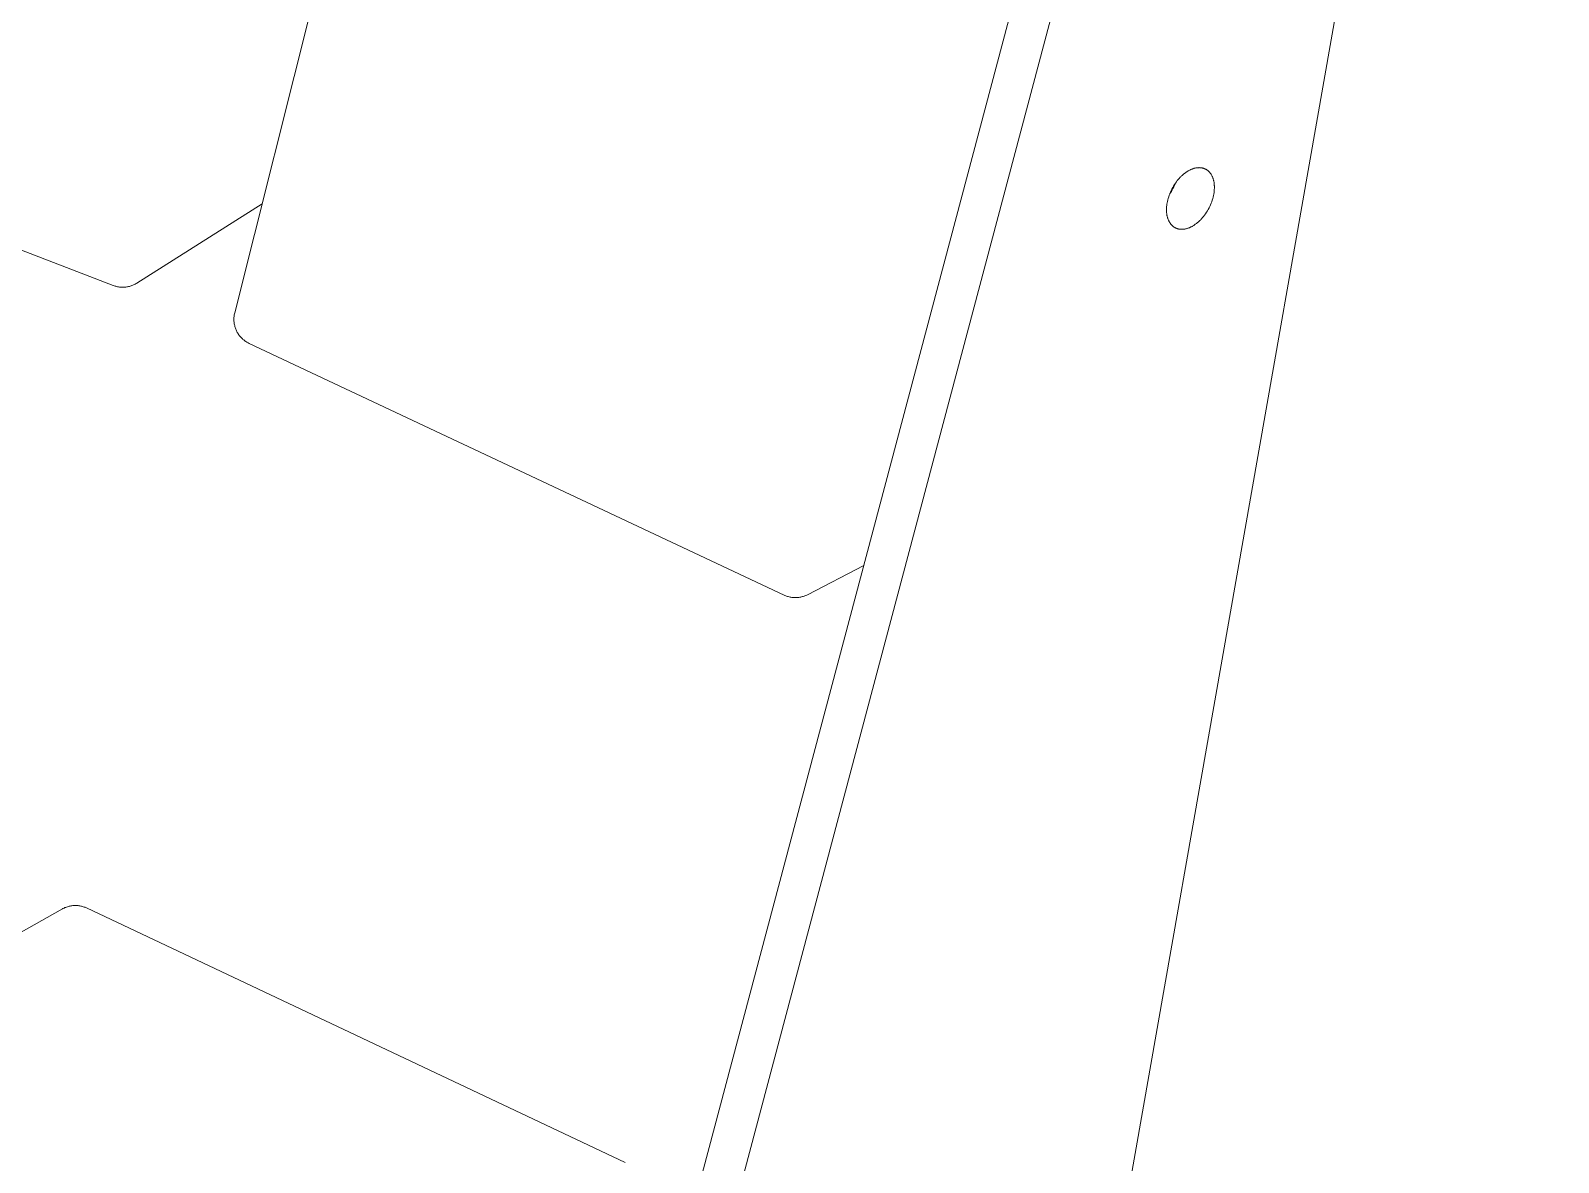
# Model space of a CAD drawing. Header units: millimetres. Extents: x -507 to 4570, y -12 to 3479.
# Drawn here: x 4271.5 to 4443, y 1549.8 to 1676.8 of the extents above; entities that cross this region are included whole.
import ezdxf

# ---------------------------------------------------------------- set-up
doc = ezdxf.new("R2010")
doc.units = ezdxf.units.MM
doc.layers.add('ZANO_R', color=7, linetype='Continuous', lineweight=0)

msp = doc.modelspace()

# ---------------------------------------------------------------- linework, layer by layer
at = {"layer": 'ZANO_R'}
for p, q in [((4294.44, 1645.12), (4345.4, 1847.98)), ((4344.68, 1262.32), (4443.02, 1820.67)), ((4417.53, 1814.23), (4340.6, 1524.75)), ((4421.61, 1812.1), (4344.68, 1522.62)), ((4280.81, 1648.21), (4215.42, 1673.4)), ((4400.24, 1659.97), (4400.36, 1660.12)), ((4400.36, 1660.12), (4400.48, 1660.25)), ((4400.48, 1660.25), (4400.54, 1660.32)), ((4400.54, 1660.32), (4400.6, 1660.38)), ((4400.6, 1660.38), (4400.66, 1660.44)), ((4400.66, 1660.44), (4400.72, 1660.5)), ((4400.72, 1660.5), (4400.79, 1660.56)), ((4400.79, 1660.56), (4400.85, 1660.61)), ((4400.85, 1660.61), (4400.91, 1660.67)), ((4400.91, 1660.67), (4400.97, 1660.72)), ((4400.97, 1660.72), (4401.04, 1660.77)), ((4401.04, 1660.77), (4401.1, 1660.82)), ((4401.1, 1660.82), (4401.16, 1660.86)), ((4401.16, 1660.86), (4401.22, 1660.91)), ((4401.22, 1660.91), (4401.29, 1660.95)), ((4401.29, 1660.95), (4401.35, 1660.99)), ((4401.35, 1660.99), (4401.41, 1661.03)), ((4401.41, 1661.03), (4401.47, 1661.06)), ((4401.47, 1661.06), (4401.53, 1661.1)), ((4401.53, 1661.1), (4401.59, 1661.13)), ((4401.59, 1661.13), (4401.65, 1661.16)), ((4401.65, 1661.16), (4401.71, 1661.19)), ((4401.71, 1661.19), (4401.77, 1661.22)), ((4401.77, 1661.22), (4401.83, 1661.24)), ((4401.83, 1661.24), (4401.89, 1661.27)), ((4401.89, 1661.27), (4401.95, 1661.29)), ((4401.95, 1661.29), (4402.02, 1661.31)), ((4402.02, 1661.31), (4402.08, 1661.33)), ((4402.08, 1661.33), (4402.14, 1661.35)), ((4402.14, 1661.35), (4402.2, 1661.36)), ((4402.2, 1661.36), (4402.26, 1661.38)), ((4402.26, 1661.38), (4402.33, 1661.39)), ((4402.33, 1661.39), (4402.39, 1661.4)), ((4402.39, 1661.4), (4402.45, 1661.41)), ((4402.45, 1661.41), (4402.52, 1661.42)), ((4402.52, 1661.42), (4402.58, 1661.42)), ((4402.58, 1661.42), (4402.64, 1661.42)), ((4402.64, 1661.42), (4402.7, 1661.43)), ((4402.7, 1661.43), (4402.76, 1661.42)), ((4402.76, 1661.42), (4402.8, 1661.42)), ((4402.8, 1661.42), (4402.83, 1661.42)), ((4402.83, 1661.42), (4402.86, 1661.42)), ((4402.86, 1661.42), (4402.89, 1661.41)), ((4402.89, 1661.41), (4402.92, 1661.41)), ((4402.92, 1661.41), (4402.95, 1661.41)), ((4402.95, 1661.41), (4402.98, 1661.4)), ((4402.98, 1661.4), (4403.01, 1661.4)), ((4403.01, 1661.4), (4403.04, 1661.39)), ((4403.04, 1661.39), (4403.07, 1661.38)), ((4403.07, 1661.38), (4403.1, 1661.38)), ((4403.1, 1661.38), (4403.13, 1661.37)), ((4403.13, 1661.37), (4403.15, 1661.36)), ((4403.15, 1661.36), (4403.18, 1661.35)), ((4403.18, 1661.35), (4403.21, 1661.34)), ((4403.21, 1661.34), (4403.24, 1661.33)), ((4403.24, 1661.33), (4403.27, 1661.32)), ((4403.27, 1661.32), (4403.3, 1661.31)), ((4403.3, 1661.31), (4403.33, 1661.3)), ((4403.33, 1661.3), (4403.35, 1661.29)), ((4403.35, 1661.29), (4403.38, 1661.27)), ((4403.38, 1661.27), (4403.41, 1661.26)), ((4403.41, 1661.26), (4403.43, 1661.25)), ((4403.43, 1661.25), (4403.46, 1661.23)), ((4403.46, 1661.23), (4403.49, 1661.22)), ((4403.49, 1661.22), (4403.51, 1661.2)), ((4403.51, 1661.2), (4403.54, 1661.19)), ((4403.54, 1661.19), (4403.56, 1661.17)), ((4403.56, 1661.17), (4403.59, 1661.15)), ((4403.59, 1661.15), (4403.61, 1661.13)), ((4403.61, 1661.13), (4403.64, 1661.12)), ((4403.64, 1661.12), (4403.66, 1661.1)), ((4403.66, 1661.1), (4403.69, 1661.08)), ((4403.69, 1661.08), (4403.71, 1661.06)), ((4403.71, 1661.06), (4403.73, 1661.04)), ((4403.73, 1661.04), (4403.75, 1661.02)), ((4403.75, 1661.02), (4403.78, 1661)), ((4403.78, 1661), (4403.8, 1660.97)), ((4403.8, 1660.97), (4403.82, 1660.95)), ((4403.82, 1660.95), (4403.84, 1660.93)), ((4403.84, 1660.93), (4403.86, 1660.91)), ((4403.86, 1660.91), (4403.88, 1660.88)), ((4403.88, 1660.88), (4403.9, 1660.86)), ((4403.9, 1660.86), (4403.92, 1660.83)), ((4403.92, 1660.83), (4403.94, 1660.81)), ((4403.94, 1660.81), (4403.96, 1660.78)), ((4403.96, 1660.78), (4403.98, 1660.76)), ((4403.98, 1660.76), (4404, 1660.73)), ((4404, 1660.73), (4404.03, 1660.68)), ((4404.03, 1660.68), (4404.07, 1660.62)), ((4404.07, 1660.62), (4404.1, 1660.56)), ((4404.1, 1660.56), (4404.13, 1660.51)), ((4404.13, 1660.51), (4404.16, 1660.45)), ((4404.16, 1660.45), (4404.19, 1660.38)), ((4404.19, 1660.38), (4404.21, 1660.32)), ((4404.21, 1660.32), (4404.24, 1660.26)), ((4404.24, 1660.26), (4404.26, 1660.19)), ((4404.26, 1660.19), (4404.28, 1660.13)), ((4404.28, 1660.13), (4404.3, 1660.06)), ((4404.3, 1660.06), (4404.31, 1660)), ((4399.27, 1658.16), (4399.33, 1658.33)), ((4399.33, 1658.33), (4399.39, 1658.5)), ((4399.37, 1658.44), (4399.47, 1658.6)), ((4399.39, 1658.5), (4399.46, 1658.68)), ((4399.46, 1658.68), (4399.54, 1658.85)), ((4399.47, 1658.6), (4399.57, 1658.76)), ((4399.54, 1658.85), (4399.63, 1659.02)), ((4399.57, 1658.76), (4399.66, 1658.93)), ((4399.63, 1659.02), (4399.72, 1659.19)), ((4399.66, 1658.93), (4399.75, 1659.09)), ((4399.72, 1659.19), (4399.81, 1659.36)), ((4399.75, 1659.09), (4399.83, 1659.27)), ((4399.81, 1659.36), (4399.91, 1659.52)), ((4399.83, 1659.27), (4399.91, 1659.44)), ((4399.91, 1659.52), (4400.02, 1659.67)), ((4399.91, 1659.44), (4399.98, 1659.62)), ((4400.02, 1659.67), (4400.13, 1659.83)), ((4400.13, 1659.83), (4400.24, 1659.97)), ((4404.3, 1658.29), (4404.26, 1658.12)), ((4404.33, 1658.46), (4404.3, 1658.29)), ((4404.31, 1660), (4404.33, 1659.93)), ((4404.33, 1659.93), (4404.34, 1659.86)), ((4404.36, 1658.62), (4404.33, 1658.46)), ((4404.34, 1659.86), (4404.36, 1659.79)), ((4404.36, 1659.79), (4404.37, 1659.72)), ((4404.37, 1658.7), (4404.36, 1658.62)), ((4404.37, 1659.72), (4404.38, 1659.65)), ((4404.38, 1658.78), (4404.37, 1658.7)), ((4404.38, 1659.65), (4404.38, 1659.58)), ((4404.38, 1659.58), (4404.39, 1659.51)), ((4404.39, 1658.93), (4404.38, 1658.85)), ((4404.38, 1658.85), (4404.38, 1658.78)), ((4404.39, 1659.51), (4404.39, 1659.44)), ((4404.39, 1659.44), (4404.4, 1659.37)), ((4404.4, 1659.08), (4404.39, 1659.01)), ((4404.39, 1659.01), (4404.39, 1658.93)), ((4404.4, 1659.37), (4404.4, 1659.3)), ((4404.4, 1659.3), (4404.4, 1659.22)), ((4404.4, 1659.22), (4404.4, 1659.15)), ((4404.4, 1659.15), (4404.4, 1659.08)), ((4297.52, 1657.35), (4283.46, 1648.47)), ((4399.03, 1656.93), (4399.04, 1657)), ((4399.03, 1656.85), (4399.03, 1656.93)), ((4399.03, 1656.78), (4399.03, 1656.85)), ((4399.03, 1656.71), (4399.03, 1656.78)), ((4399.03, 1656.64), (4399.03, 1656.71)), ((4399.03, 1656.57), (4399.03, 1656.64)), ((4399.04, 1657.08), (4399.05, 1657.16)), ((4399.04, 1657), (4399.04, 1657.08)), ((4399.05, 1657.16), (4399.06, 1657.24)), ((4399.06, 1657.24), (4399.07, 1657.32)), ((4399.07, 1657.32), (4399.1, 1657.48)), ((4399.1, 1657.48), (4399.13, 1657.64)), ((4399.13, 1657.64), (4399.17, 1657.81)), ((4399.17, 1657.81), (4399.22, 1657.98)), ((4399.22, 1657.98), (4399.27, 1658.16)), ((4403.61, 1656.58), (4403.51, 1656.42)), ((4403.71, 1656.74), (4403.61, 1656.58)), ((4403.8, 1656.91), (4403.71, 1656.74)), ((4403.88, 1657.08), (4403.8, 1656.91)), ((4403.96, 1657.26), (4403.88, 1657.08)), ((4404.03, 1657.43), (4403.96, 1657.26)), ((4404.1, 1657.6), (4404.03, 1657.43)), ((4404.16, 1657.78), (4404.1, 1657.6)), ((4404.21, 1657.95), (4404.16, 1657.78)), ((4404.26, 1658.12), (4404.21, 1657.95)), ((4399.03, 1656.5), (4399.03, 1656.57)), ((4399.04, 1656.42), (4399.03, 1656.5)), ((4399.04, 1656.35), (4399.04, 1656.42)), ((4399.05, 1656.28), (4399.04, 1656.35)), ((4399.06, 1656.21), (4399.05, 1656.28)), ((4399.07, 1656.14), (4399.06, 1656.21)), ((4399.08, 1656.07), (4399.07, 1656.14)), ((4399.1, 1656.01), (4399.08, 1656.07)), ((4399.11, 1655.94), (4399.1, 1656.01)), ((4399.13, 1655.87), (4399.11, 1655.94)), ((4399.15, 1655.8), (4399.13, 1655.87)), ((4399.17, 1655.74), (4399.15, 1655.8)), ((4399.19, 1655.67), (4399.17, 1655.74)), ((4399.22, 1655.61), (4399.19, 1655.67)), ((4399.24, 1655.55), (4399.22, 1655.61)), ((4399.27, 1655.49), (4399.24, 1655.55)), ((4399.3, 1655.43), (4399.27, 1655.49)), ((4399.33, 1655.37), (4399.3, 1655.43)), ((4399.36, 1655.31), (4399.33, 1655.37)), ((4399.39, 1655.26), (4399.36, 1655.31)), ((4399.43, 1655.2), (4399.39, 1655.26)), ((4399.45, 1655.18), (4399.43, 1655.2)), ((4399.46, 1655.15), (4399.45, 1655.18)), ((4399.48, 1655.13), (4399.46, 1655.15)), ((4399.5, 1655.1), (4399.48, 1655.13)), ((4399.52, 1655.08), (4399.5, 1655.1)), ((4399.54, 1655.05), (4399.52, 1655.08)), ((4399.56, 1655.03), (4399.54, 1655.05)), ((4399.58, 1655), (4399.56, 1655.03)), ((4399.61, 1654.98), (4399.58, 1655)), ((4399.63, 1654.96), (4399.61, 1654.98)), ((4399.65, 1654.94), (4399.63, 1654.96)), ((4399.67, 1654.92), (4399.65, 1654.94)), ((4399.69, 1654.9), (4399.67, 1654.92)), ((4399.72, 1654.88), (4399.69, 1654.9)), ((4399.74, 1654.86), (4399.72, 1654.88)), ((4399.77, 1654.84), (4399.74, 1654.86)), ((4401.95, 1654.87), (4401.89, 1654.84)), ((4402.02, 1654.91), (4401.95, 1654.87)), ((4402.08, 1654.95), (4402.02, 1654.91)), ((4402.14, 1654.99), (4402.08, 1654.95)), ((4402.2, 1655.03), (4402.14, 1654.99)), ((4402.26, 1655.07), (4402.2, 1655.03)), ((4402.33, 1655.12), (4402.26, 1655.07)), ((4402.39, 1655.17), (4402.33, 1655.12)), ((4402.45, 1655.22), (4402.39, 1655.17)), ((4402.52, 1655.27), (4402.45, 1655.22)), ((4402.58, 1655.32), (4402.52, 1655.27)), ((4402.64, 1655.38), (4402.58, 1655.32)), ((4402.7, 1655.43), (4402.64, 1655.38)), ((4402.76, 1655.49), (4402.7, 1655.43)), ((4402.83, 1655.55), (4402.76, 1655.49)), ((4402.89, 1655.62), (4402.83, 1655.55)), ((4402.95, 1655.68), (4402.89, 1655.62)), ((4403.07, 1655.82), (4402.95, 1655.68)), ((4403.18, 1655.96), (4403.07, 1655.82)), ((4403.3, 1656.11), (4403.18, 1655.96)), ((4403.41, 1656.26), (4403.3, 1656.11)), ((4403.51, 1656.42), (4403.41, 1656.26)), ((4399.79, 1654.82), (4399.77, 1654.84)), ((4399.81, 1654.8), (4399.79, 1654.82)), ((4399.84, 1654.78), (4399.81, 1654.8)), ((4399.86, 1654.76), (4399.84, 1654.78)), ((4399.89, 1654.75), (4399.86, 1654.76)), ((4399.91, 1654.73), (4399.89, 1654.75)), ((4399.94, 1654.72), (4399.91, 1654.73)), ((4399.97, 1654.7), (4399.94, 1654.72)), ((4399.99, 1654.69), (4399.97, 1654.7)), ((4400.02, 1654.67), (4399.99, 1654.69)), ((4400.05, 1654.66), (4400.02, 1654.67)), ((4400.07, 1654.65), (4400.05, 1654.66)), ((4400.1, 1654.63), (4400.07, 1654.65)), ((4400.13, 1654.62), (4400.1, 1654.63)), ((4400.16, 1654.61), (4400.13, 1654.62)), ((4400.19, 1654.6), (4400.16, 1654.61)), ((4400.21, 1654.59), (4400.19, 1654.6)), ((4400.24, 1654.58), (4400.21, 1654.59)), ((4400.27, 1654.57), (4400.24, 1654.58)), ((4400.3, 1654.56), (4400.27, 1654.57)), ((4400.33, 1654.56), (4400.3, 1654.56)), ((4400.36, 1654.55), (4400.33, 1654.56)), ((4400.39, 1654.54), (4400.36, 1654.55)), ((4400.42, 1654.54), (4400.39, 1654.54)), ((4400.45, 1654.53), (4400.42, 1654.54)), ((4400.48, 1654.53), (4400.45, 1654.53)), ((4400.51, 1654.52), (4400.48, 1654.53)), ((4400.54, 1654.52), (4400.51, 1654.52)), ((4400.57, 1654.52), (4400.54, 1654.52)), ((4400.6, 1654.51), (4400.57, 1654.52)), ((4400.63, 1654.51), (4400.6, 1654.51)), ((4400.66, 1654.51), (4400.63, 1654.51)), ((4400.72, 1654.51), (4400.66, 1654.51)), ((4400.79, 1654.51), (4400.72, 1654.51)), ((4400.85, 1654.51), (4400.79, 1654.51)), ((4400.91, 1654.52), (4400.85, 1654.51)), ((4400.97, 1654.52), (4400.91, 1654.52)), ((4401.04, 1654.53), (4400.97, 1654.52)), ((4401.1, 1654.54), (4401.04, 1654.53)), ((4401.16, 1654.56), (4401.1, 1654.54)), ((4401.22, 1654.57), (4401.16, 1654.56)), ((4401.29, 1654.59), (4401.22, 1654.57)), ((4401.35, 1654.6), (4401.29, 1654.59)), ((4401.41, 1654.62), (4401.35, 1654.6)), ((4401.47, 1654.65), (4401.41, 1654.62)), ((4401.53, 1654.67), (4401.47, 1654.65)), ((4401.59, 1654.69), (4401.53, 1654.67)), ((4401.65, 1654.72), (4401.59, 1654.69)), ((4401.71, 1654.75), (4401.65, 1654.72)), ((4401.77, 1654.77), (4401.71, 1654.75)), ((4401.83, 1654.8), (4401.77, 1654.77)), ((4401.89, 1654.84), (4401.83, 1654.8)), ((4280.91, 1648.17), (4280.81, 1648.21)), ((4281.01, 1648.14), (4280.91, 1648.17)), ((4281.1, 1648.11), (4281.01, 1648.14)), ((4281.2, 1648.09), (4281.1, 1648.11)), ((4281.3, 1648.06), (4281.2, 1648.09)), ((4281.4, 1648.05), (4281.3, 1648.06)), ((4281.5, 1648.03), (4281.4, 1648.05)), ((4281.61, 1648.02), (4281.5, 1648.03)), ((4281.71, 1648.01), (4281.61, 1648.02)), ((4281.81, 1648.01), (4281.71, 1648.01)), ((4281.91, 1648.01), (4281.81, 1648.01)), ((4282.01, 1648.01), (4281.91, 1648.01)), ((4282.12, 1648.02), (4282.01, 1648.01)), ((4282.22, 1648.03), (4282.12, 1648.02)), ((4282.32, 1648.04), (4282.22, 1648.03)), ((4282.42, 1648.06), (4282.32, 1648.04)), ((4282.52, 1648.08), (4282.42, 1648.06)), ((4282.62, 1648.1), (4282.52, 1648.08)), ((4282.72, 1648.13), (4282.62, 1648.1)), ((4282.82, 1648.16), (4282.72, 1648.13)), ((4282.91, 1648.19), (4282.82, 1648.16)), ((4283.01, 1648.23), (4282.91, 1648.19)), ((4283.1, 1648.27), (4283.01, 1648.23)), ((4283.19, 1648.32), (4283.1, 1648.27)), ((4283.28, 1648.36), (4283.19, 1648.32)), ((4283.37, 1648.41), (4283.28, 1648.36)), ((4283.46, 1648.47), (4283.37, 1648.41)), ((4294.36, 1644.61), (4294.37, 1644.71)), ((4294.36, 1644.51), (4294.36, 1644.61)), ((4294.37, 1644.71), (4294.39, 1644.82)), ((4294.39, 1644.82), (4294.4, 1644.92)), ((4294.4, 1644.92), (4294.42, 1645.02)), ((4294.42, 1645.02), (4294.44, 1645.12)), ((4294.35, 1644.41), (4294.36, 1644.51)), ((4294.36, 1644.31), (4294.35, 1644.41)), ((4294.36, 1644.2), (4294.36, 1644.31)), ((4294.37, 1644.1), (4294.36, 1644.2)), ((4294.38, 1644), (4294.37, 1644.1)), ((4294.4, 1643.9), (4294.38, 1644)), ((4294.41, 1643.8), (4294.4, 1643.9)), ((4294.44, 1643.7), (4294.41, 1643.8)), ((4294.46, 1643.6), (4294.44, 1643.7)), ((4294.49, 1643.5), (4294.46, 1643.6)), ((4294.52, 1643.41), (4294.49, 1643.5)), ((4294.56, 1643.31), (4294.52, 1643.41)), ((4294.6, 1643.22), (4294.56, 1643.31)), ((4294.64, 1643.12), (4294.6, 1643.22)), ((4294.69, 1643.03), (4294.64, 1643.12)), ((4294.73, 1642.94), (4294.69, 1643.03)), ((4294.79, 1642.86), (4294.73, 1642.94)), ((4294.84, 1642.77), (4294.79, 1642.86)), ((4294.9, 1642.68), (4294.84, 1642.77)), ((4294.96, 1642.6), (4294.9, 1642.68)), ((4295.02, 1642.52), (4294.96, 1642.6)), ((4295.09, 1642.44), (4295.02, 1642.52)), ((4295.15, 1642.37), (4295.09, 1642.44)), ((4295.23, 1642.3), (4295.15, 1642.37)), ((4295.3, 1642.22), (4295.23, 1642.3)), ((4295.37, 1642.16), (4295.3, 1642.22)), ((4295.45, 1642.09), (4295.37, 1642.16)), ((4295.53, 1642.03), (4295.45, 1642.09)), ((4295.62, 1641.97), (4295.53, 1642.03)), ((4295.7, 1641.91), (4295.62, 1641.97)), ((4295.79, 1641.86), (4295.7, 1641.91)), ((4295.88, 1641.81), (4295.79, 1641.86)), ((4295.97, 1641.76), (4295.88, 1641.81)), ((4296.06, 1641.71), (4295.97, 1641.76)), ((4356.11, 1613.47), (4296.06, 1641.71)), ((4365.06, 1616.79), (4358.73, 1613.51)), ((4356.2, 1613.42), (4356.11, 1613.47)), ((4356.29, 1613.39), (4356.2, 1613.42)), ((4356.39, 1613.35), (4356.29, 1613.39)), ((4356.48, 1613.32), (4356.39, 1613.35)), ((4356.58, 1613.29), (4356.48, 1613.32)), ((4356.67, 1613.27), (4356.58, 1613.29)), ((4356.77, 1613.24), (4356.67, 1613.27)), ((4356.87, 1613.22), (4356.77, 1613.24)), ((4356.97, 1613.21), (4356.87, 1613.22)), ((4357.07, 1613.2), (4356.97, 1613.21)), ((4357.17, 1613.19), (4357.07, 1613.2)), ((4357.27, 1613.18), (4357.17, 1613.19)), ((4357.37, 1613.18), (4357.27, 1613.18)), ((4357.47, 1613.19), (4357.37, 1613.18)), ((4357.57, 1613.19), (4357.47, 1613.19)), ((4357.67, 1613.2), (4357.57, 1613.19)), ((4357.77, 1613.21), (4357.67, 1613.2)), ((4357.87, 1613.23), (4357.77, 1613.21)), ((4357.97, 1613.25), (4357.87, 1613.23)), ((4358.07, 1613.27), (4357.97, 1613.25)), ((4358.17, 1613.29), (4358.07, 1613.27)), ((4358.26, 1613.32), (4358.17, 1613.29)), ((4358.36, 1613.35), (4358.26, 1613.32)), ((4358.45, 1613.39), (4358.36, 1613.35)), ((4358.55, 1613.43), (4358.45, 1613.39)), ((4358.64, 1613.47), (4358.55, 1613.43)), ((4358.73, 1613.51), (4358.64, 1613.47)), ((4059.01, 1456.68), (4275.1, 1578.26)), ((4275.1, 1578.26), (4275.15, 1578.29)), ((4275.15, 1578.29), (4275.2, 1578.31)), ((4275.2, 1578.31), (4275.29, 1578.35)), ((4275.29, 1578.35), (4275.38, 1578.4)), ((4275.38, 1578.4), (4275.48, 1578.43)), ((4275.48, 1578.43), (4275.57, 1578.47)), ((4275.57, 1578.47), (4275.66, 1578.5)), ((4275.66, 1578.5), (4275.76, 1578.53)), ((4275.76, 1578.53), (4275.86, 1578.56)), ((4275.86, 1578.56), (4275.96, 1578.58)), ((4275.96, 1578.58), (4276.06, 1578.6)), ((4276.06, 1578.6), (4276.16, 1578.61)), ((4276.16, 1578.61), (4276.26, 1578.62)), ((4276.26, 1578.62), (4276.36, 1578.63)), ((4276.36, 1578.63), (4276.46, 1578.64)), ((4276.46, 1578.64), (4276.56, 1578.64)), ((4276.56, 1578.64), (4276.66, 1578.64)), ((4276.66, 1578.64), (4276.76, 1578.63)), ((4276.76, 1578.63), (4276.86, 1578.62)), ((4276.86, 1578.62), (4276.96, 1578.61)), ((4276.96, 1578.61), (4277.06, 1578.6)), ((4277.06, 1578.6), (4277.16, 1578.58)), ((4277.16, 1578.58), (4277.25, 1578.56)), ((4277.25, 1578.56), (4277.35, 1578.53)), ((4277.35, 1578.53), (4277.45, 1578.5)), ((4277.45, 1578.5), (4277.54, 1578.47)), ((4277.54, 1578.47), (4277.64, 1578.44)), ((4277.64, 1578.44), (4277.73, 1578.4)), ((4277.73, 1578.4), (4277.82, 1578.36)), ((4277.82, 1578.36), (4338.26, 1549.81))]:
    msp.add_line(p, q, dxfattribs=at)

doc.saveas('drawing.dxf')
